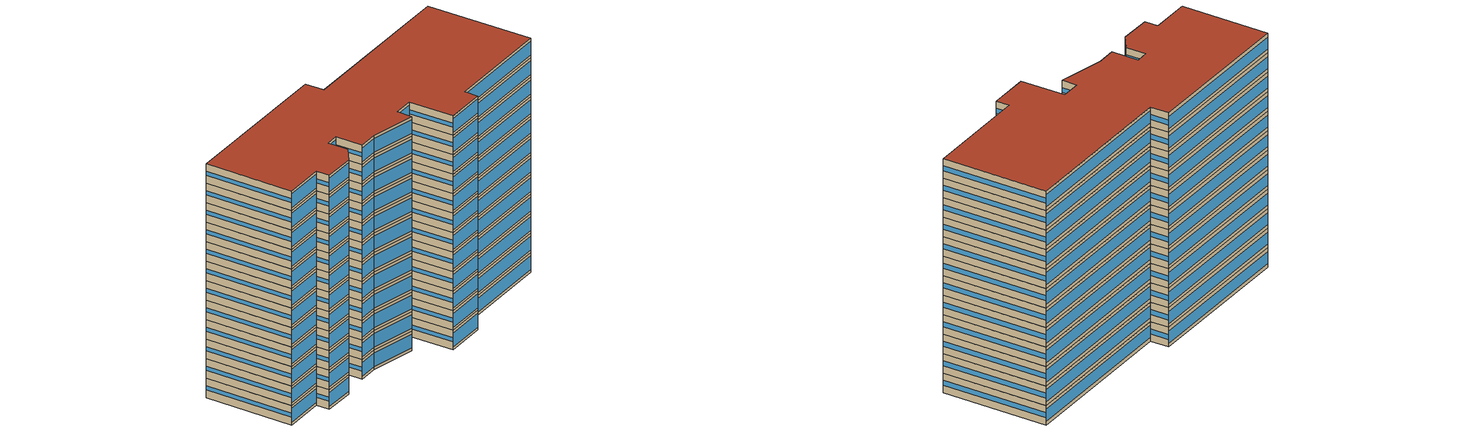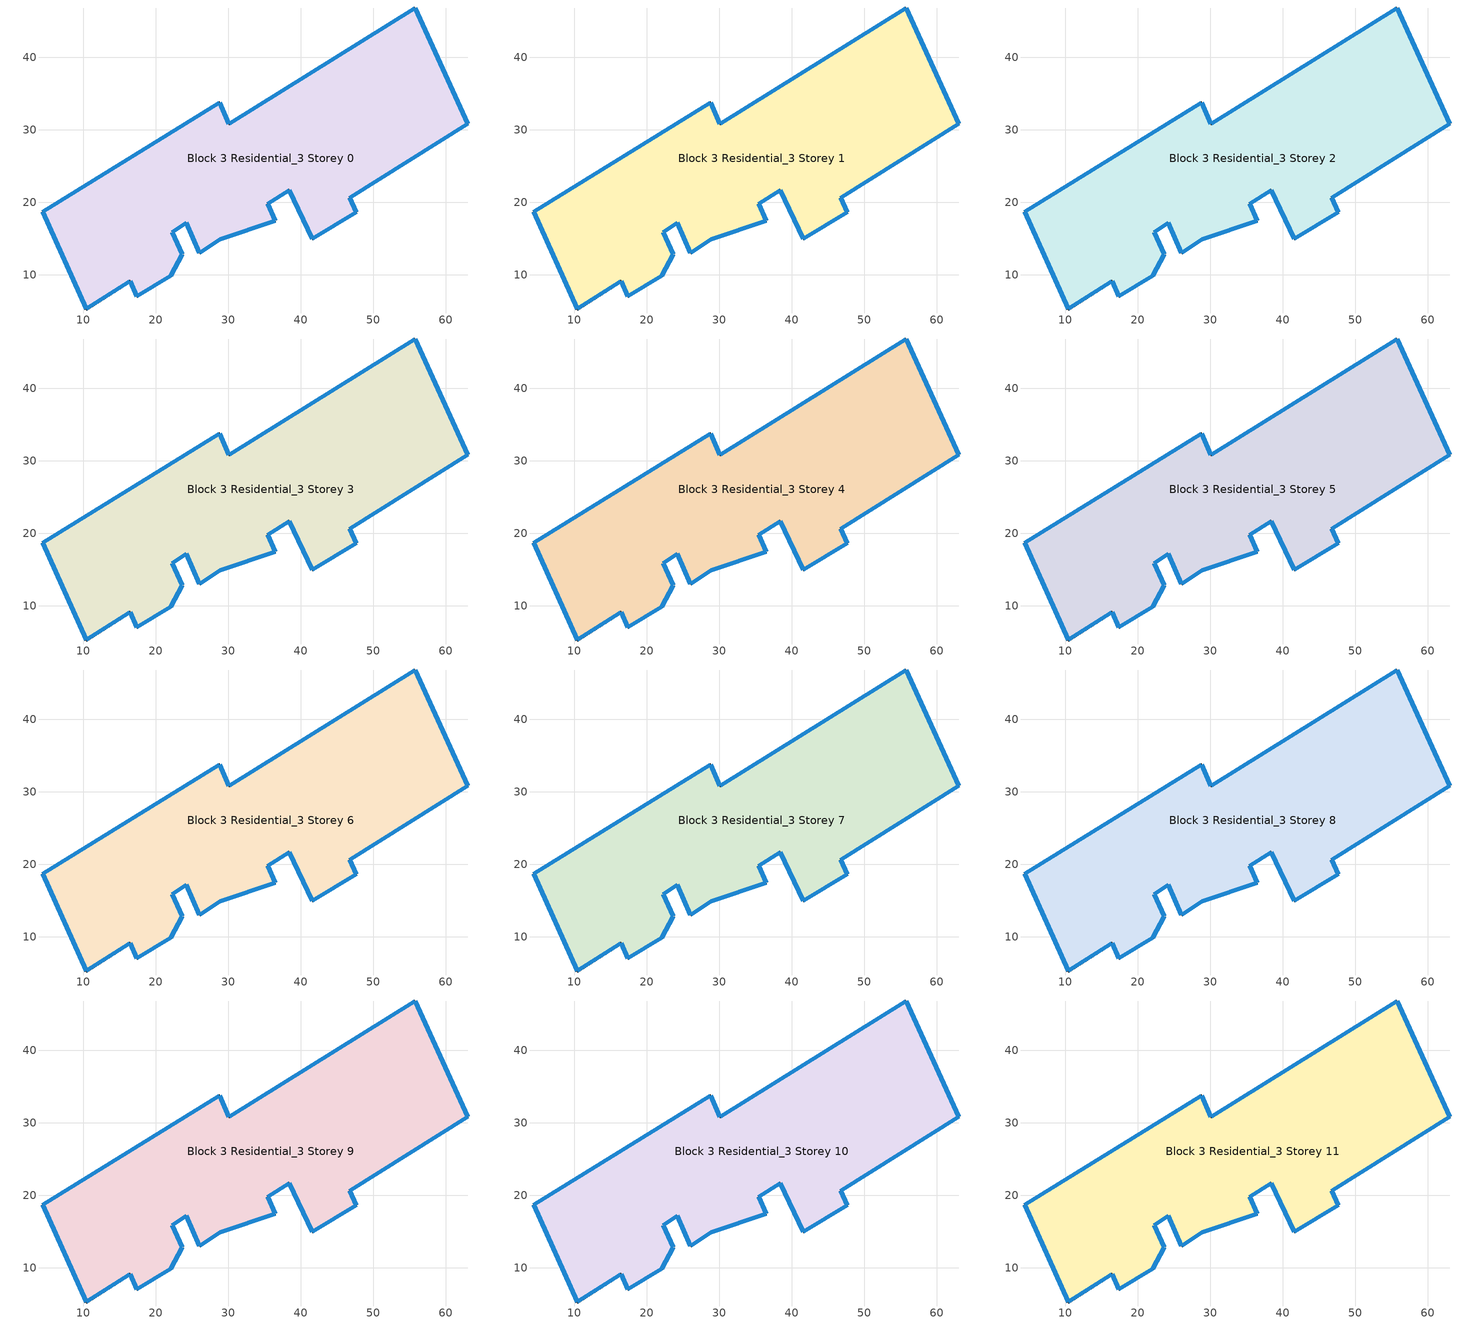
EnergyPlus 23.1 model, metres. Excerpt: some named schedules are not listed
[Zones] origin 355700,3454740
Block 3 Residential_3 Storey 0
 floor ground (Project Floor): 55.76,46.8 63.07,30.85 46.73,20.65 47.65,18.64 41.6,14.95 38.45,21.65 35.47,19.81 36.49,17.46 28.93,14.91 26.04,13.06 24.19,17.19 22.27,15.89 23.66,12.87 22.09,9.9 17.39,7.08 16.46,9.09 10.41,5.29 4.4,18.68 28.8,33.76 30.1,30.86 z0
 wall outside (Project Wall): 4.4,18.68 10.41,5.29 16.46,9.09 17.39,7.08 22.09,9.9 23.66,12.87 22.27,15.89 24.19,17.19 26.04,13.06 28.93,14.91 36.49,17.46 35.47,19.81 38.45,21.65 41.6,14.95 47.65,18.64 46.73,20.65 63.07,30.85 55.76,46.8 30.1,30.86 28.8,33.76 4.4,18.68 z0:3
 window (Residential_west_window_construction): 4.4,18.67 10.4,5.3 / 16.46,9.09 17.39,7.08 / 24.2,17.19 26.04,13.06 / 38.45,21.65 41.6,14.96 z1.2:1.8
 window (Residential_south_window_construction): 10.41,5.3 16.46,9.09 / 17.39,7.08 22.09,9.9 / 22.27,15.89 24.19,17.19 / 26.04,13.06 28.93,14.91 / 28.93,14.91 36.49,17.46 / 35.47,19.81 38.45,21.65 / 41.6,14.96 47.65,18.64 / 46.74,20.65 63.06,30.84 z0.45:2.55
 window (Residential_east_window_construction): 22.09,9.9 23.66,12.87 / 23.66,12.87 22.27,15.88 / 36.49,17.47 35.47,19.81 / 47.65,18.64 46.73,20.65 / 63.06,30.86 55.76,46.79 / 30.1,30.86 28.8,33.75 z1.12:1.88
 window (Residential_north_window_construction): 55.74,46.79 30.11,30.86 / 28.79,33.75 4.41,18.69 z0.6:2.4
 roof outside (Project Ceiling): 47.65,18.64 46.73,20.65 63.07,30.85 55.76,46.8 30.1,30.86 28.8,33.76 4.4,18.68 10.41,5.29 16.46,9.09 17.39,7.08 22.09,9.9 23.66,12.87 22.27,15.89 24.19,17.19 26.04,13.06 28.93,14.91 36.49,17.46 35.47,19.81 38.45,21.65 41.6,14.95 z3
Block 3 Residential_3 Storey 1
 floor outside (Project Floor): 55.76,46.8 63.07,30.85 46.73,20.65 47.65,18.64 41.6,14.95 38.45,21.65 35.47,19.81 36.49,17.46 28.93,14.91 26.04,13.06 24.19,17.19 22.27,15.89 23.66,12.87 22.09,9.9 17.39,7.08 16.46,9.09 10.41,5.29 4.4,18.68 28.8,33.76 30.1,30.86 z3
 wall outside (Project Wall): 4.4,18.68 10.41,5.29 16.46,9.09 17.39,7.08 22.09,9.9 23.66,12.87 22.27,15.89 24.19,17.19 26.04,13.06 28.93,14.91 36.49,17.46 35.47,19.81 38.45,21.65 41.6,14.95 47.65,18.64 46.73,20.65 63.07,30.85 55.76,46.8 30.1,30.86 28.8,33.76 4.4,18.68 z3:6
 window (Residential_west_window_construction): 4.4,18.67 10.4,5.3 / 16.46,9.09 17.39,7.08 / 24.2,17.19 26.04,13.06 / 38.45,21.65 41.6,14.96 z4.2:4.8
 window (Residential_south_window_construction): 10.41,5.3 16.46,9.09 / 17.39,7.08 22.09,9.9 / 22.27,15.89 24.19,17.19 / 26.04,13.06 28.93,14.91 / 28.93,14.91 36.49,17.46 / 35.47,19.81 38.45,21.65 / 41.6,14.96 47.65,18.64 / 46.74,20.65 63.06,30.84 z3.45:5.55
 window (Residential_east_window_construction): 22.09,9.9 23.66,12.87 / 23.66,12.87 22.27,15.88 / 36.49,17.47 35.47,19.81 / 47.65,18.64 46.73,20.65 / 63.06,30.86 55.76,46.79 / 30.1,30.86 28.8,33.75 z4.12:4.88
 window (Residential_north_window_construction): 55.74,46.79 30.11,30.86 / 28.79,33.75 4.41,18.69 z3.6:5.4
 roof outside (Project Ceiling): 47.65,18.64 46.73,20.65 63.07,30.85 55.76,46.8 30.1,30.86 28.8,33.76 4.4,18.68 10.41,5.29 16.46,9.09 17.39,7.08 22.09,9.9 23.66,12.87 22.27,15.89 24.19,17.19 26.04,13.06 28.93,14.91 36.49,17.46 35.47,19.81 38.45,21.65 41.6,14.95 z6
Block 3 Residential_3 Storey 2
 floor outside (Project Floor): 55.76,46.8 63.07,30.85 46.73,20.65 47.65,18.64 41.6,14.95 38.45,21.65 35.47,19.81 36.49,17.46 28.93,14.91 26.04,13.06 24.19,17.19 22.27,15.89 23.66,12.87 22.09,9.9 17.39,7.08 16.46,9.09 10.41,5.29 4.4,18.68 28.8,33.76 30.1,30.86 z6
 wall outside (Project Wall): 4.4,18.68 10.41,5.29 16.46,9.09 17.39,7.08 22.09,9.9 23.66,12.87 22.27,15.89 24.19,17.19 26.04,13.06 28.93,14.91 36.49,17.46 35.47,19.81 38.45,21.65 41.6,14.95 47.65,18.64 46.73,20.65 63.07,30.85 55.76,46.8 30.1,30.86 28.8,33.76 4.4,18.68 z6:9
 window (Residential_west_window_construction): 4.4,18.67 10.4,5.3 / 16.46,9.09 17.39,7.08 / 24.2,17.19 26.04,13.06 / 38.45,21.65 41.6,14.96 z7.2:7.8
 window (Residential_south_window_construction): 10.41,5.3 16.46,9.09 / 17.39,7.08 22.09,9.9 / 22.27,15.89 24.19,17.19 / 26.04,13.06 28.93,14.91 / 28.93,14.91 36.49,17.46 / 35.47,19.81 38.45,21.65 / 41.6,14.96 47.65,18.64 / 46.74,20.65 63.06,30.84 z6.45:8.55
 window (Residential_east_window_construction): 22.09,9.9 23.66,12.87 / 23.66,12.87 22.27,15.88 / 36.49,17.47 35.47,19.81 / 47.65,18.64 46.73,20.65 / 63.06,30.86 55.76,46.79 / 30.1,30.86 28.8,33.75 z7.12:7.88
 window (Residential_north_window_construction): 55.74,46.79 30.11,30.86 / 28.79,33.75 4.41,18.69 z6.6:8.4
 roof outside (Project Ceiling): 47.65,18.64 46.73,20.65 63.07,30.85 55.76,46.8 30.1,30.86 28.8,33.76 4.4,18.68 10.41,5.29 16.46,9.09 17.39,7.08 22.09,9.9 23.66,12.87 22.27,15.89 24.19,17.19 26.04,13.06 28.93,14.91 36.49,17.46 35.47,19.81 38.45,21.65 41.6,14.95 z9
Block 3 Residential_3 Storey 3
 floor outside (Project Floor): 55.76,46.8 63.07,30.85 46.73,20.65 47.65,18.64 41.6,14.95 38.45,21.65 35.47,19.81 36.49,17.46 28.93,14.91 26.04,13.06 24.19,17.19 22.27,15.89 23.66,12.87 22.09,9.9 17.39,7.08 16.46,9.09 10.41,5.29 4.4,18.68 28.8,33.76 30.1,30.86 z9
 wall outside (Project Wall): 4.4,18.68 10.41,5.29 16.46,9.09 17.39,7.08 22.09,9.9 23.66,12.87 22.27,15.89 24.19,17.19 26.04,13.06 28.93,14.91 36.49,17.46 35.47,19.81 38.45,21.65 41.6,14.95 47.65,18.64 46.73,20.65 63.07,30.85 55.76,46.8 30.1,30.86 28.8,33.76 4.4,18.68 z9:12
 window (Residential_west_window_construction): 4.4,18.67 10.4,5.3 / 16.46,9.09 17.39,7.08 / 24.2,17.19 26.04,13.06 / 38.45,21.65 41.6,14.96 z10.2:10.8
 window (Residential_south_window_construction): 10.41,5.3 16.46,9.09 / 17.39,7.08 22.09,9.9 / 22.27,15.89 24.19,17.19 / 26.04,13.06 28.93,14.91 / 28.93,14.91 36.49,17.46 / 35.47,19.81 38.45,21.65 / 41.6,14.96 47.65,18.64 / 46.74,20.65 63.06,30.84 z9.45:11.55
 window (Residential_east_window_construction): 22.09,9.9 23.66,12.87 / 23.66,12.87 22.27,15.88 / 36.49,17.47 35.47,19.81 / 47.65,18.64 46.73,20.65 / 63.06,30.86 55.76,46.79 / 30.1,30.86 28.8,33.75 z10.12:10.88
 window (Residential_north_window_construction): 55.74,46.79 30.11,30.86 / 28.79,33.75 4.41,18.69 z9.6:11.4
 roof outside (Project Ceiling): 47.65,18.64 46.73,20.65 63.07,30.85 55.76,46.8 30.1,30.86 28.8,33.76 4.4,18.68 10.41,5.29 16.46,9.09 17.39,7.08 22.09,9.9 23.66,12.87 22.27,15.89 24.19,17.19 26.04,13.06 28.93,14.91 36.49,17.46 35.47,19.81 38.45,21.65 41.6,14.95 z12
Block 3 Residential_3 Storey 4
 floor outside (Project Floor): 55.76,46.8 63.07,30.85 46.73,20.65 47.65,18.64 41.6,14.95 38.45,21.65 35.47,19.81 36.49,17.46 28.93,14.91 26.04,13.06 24.19,17.19 22.27,15.89 23.66,12.87 22.09,9.9 17.39,7.08 16.46,9.09 10.41,5.29 4.4,18.68 28.8,33.76 30.1,30.86 z12
 wall outside (Project Wall): 4.4,18.68 10.41,5.29 16.46,9.09 17.39,7.08 22.09,9.9 23.66,12.87 22.27,15.89 24.19,17.19 26.04,13.06 28.93,14.91 36.49,17.46 35.47,19.81 38.45,21.65 41.6,14.95 47.65,18.64 46.73,20.65 63.07,30.85 55.76,46.8 30.1,30.86 28.8,33.76 4.4,18.68 z12:15
 window (Residential_west_window_construction): 4.4,18.67 10.4,5.3 / 16.46,9.09 17.39,7.08 / 24.2,17.19 26.04,13.06 / 38.45,21.65 41.6,14.96 z13.2:13.8
 window (Residential_south_window_construction): 10.41,5.3 16.46,9.09 / 17.39,7.08 22.09,9.9 / 22.27,15.89 24.19,17.19 / 26.04,13.06 28.93,14.91 / 28.93,14.91 36.49,17.46 / 35.47,19.81 38.45,21.65 / 41.6,14.96 47.65,18.64 / 46.74,20.65 63.06,30.84 z12.45:14.55
 window (Residential_east_window_construction): 22.09,9.9 23.66,12.87 / 23.66,12.87 22.27,15.88 / 36.49,17.47 35.47,19.81 / 47.65,18.64 46.73,20.65 / 63.06,30.86 55.76,46.79 / 30.1,30.86 28.8,33.75 z13.12:13.88
 window (Residential_north_window_construction): 55.74,46.79 30.11,30.86 / 28.79,33.75 4.41,18.69 z12.6:14.4
 roof outside (Project Ceiling): 47.65,18.64 46.73,20.65 63.07,30.85 55.76,46.8 30.1,30.86 28.8,33.76 4.4,18.68 10.41,5.29 16.46,9.09 17.39,7.08 22.09,9.9 23.66,12.87 22.27,15.89 24.19,17.19 26.04,13.06 28.93,14.91 36.49,17.46 35.47,19.81 38.45,21.65 41.6,14.95 z15
Block 3 Residential_3 Storey 5
 floor outside (Project Floor): 55.76,46.8 63.07,30.85 46.73,20.65 47.65,18.64 41.6,14.95 38.45,21.65 35.47,19.81 36.49,17.46 28.93,14.91 26.04,13.06 24.19,17.19 22.27,15.89 23.66,12.87 22.09,9.9 17.39,7.08 16.46,9.09 10.41,5.29 4.4,18.68 28.8,33.76 30.1,30.86 z15
 wall outside (Project Wall): 4.4,18.68 10.41,5.29 16.46,9.09 17.39,7.08 22.09,9.9 23.66,12.87 22.27,15.89 24.19,17.19 26.04,13.06 28.93,14.91 36.49,17.46 35.47,19.81 38.45,21.65 41.6,14.95 47.65,18.64 46.73,20.65 63.07,30.85 55.76,46.8 30.1,30.86 28.8,33.76 4.4,18.68 z15:18
 window (Residential_west_window_construction): 4.4,18.67 10.4,5.3 / 16.46,9.09 17.39,7.08 / 24.2,17.19 26.04,13.06 / 38.45,21.65 41.6,14.96 z16.2:16.8
 window (Residential_south_window_construction): 10.41,5.3 16.46,9.09 / 17.39,7.08 22.09,9.9 / 22.27,15.89 24.19,17.19 / 26.04,13.06 28.93,14.91 / 28.93,14.91 36.49,17.46 / 35.47,19.81 38.45,21.65 / 41.6,14.96 47.65,18.64 / 46.74,20.65 63.06,30.84 z15.45:17.55
 window (Residential_east_window_construction): 22.09,9.9 23.66,12.87 / 23.66,12.87 22.27,15.88 / 36.49,17.47 35.47,19.81 / 47.65,18.64 46.73,20.65 / 63.06,30.86 55.76,46.79 / 30.1,30.86 28.8,33.75 z16.12:16.88
 window (Residential_north_window_construction): 55.74,46.79 30.11,30.86 / 28.79,33.75 4.41,18.69 z15.6:17.4
 roof outside (Project Ceiling): 47.65,18.64 46.73,20.65 63.07,30.85 55.76,46.8 30.1,30.86 28.8,33.76 4.4,18.68 10.41,5.29 16.46,9.09 17.39,7.08 22.09,9.9 23.66,12.87 22.27,15.89 24.19,17.19 26.04,13.06 28.93,14.91 36.49,17.46 35.47,19.81 38.45,21.65 41.6,14.95 z18
Block 3 Residential_3 Storey 6
 floor outside (Project Floor): 55.76,46.8 63.07,30.85 46.73,20.65 47.65,18.64 41.6,14.95 38.45,21.65 35.47,19.81 36.49,17.46 28.93,14.91 26.04,13.06 24.19,17.19 22.27,15.89 23.66,12.87 22.09,9.9 17.39,7.08 16.46,9.09 10.41,5.29 4.4,18.68 28.8,33.76 30.1,30.86 z18
 wall outside (Project Wall): 4.4,18.68 10.41,5.29 16.46,9.09 17.39,7.08 22.09,9.9 23.66,12.87 22.27,15.89 24.19,17.19 26.04,13.06 28.93,14.91 36.49,17.46 35.47,19.81 38.45,21.65 41.6,14.95 47.65,18.64 46.73,20.65 63.07,30.85 55.76,46.8 30.1,30.86 28.8,33.76 4.4,18.68 z18:21
 window (Residential_west_window_construction): 4.4,18.67 10.4,5.3 / 16.46,9.09 17.39,7.08 / 24.2,17.19 26.04,13.06 / 38.45,21.65 41.6,14.96 z19.2:19.8
 window (Residential_south_window_construction): 10.41,5.3 16.46,9.09 / 17.39,7.08 22.09,9.9 / 22.27,15.89 24.19,17.19 / 26.04,13.06 28.93,14.91 / 28.93,14.91 36.49,17.46 / 35.47,19.81 38.45,21.65 / 41.6,14.96 47.65,18.64 / 46.74,20.65 63.06,30.84 z18.45:20.55
 window (Residential_east_window_construction): 22.09,9.9 23.66,12.87 / 23.66,12.87 22.27,15.88 / 36.49,17.47 35.47,19.81 / 47.65,18.64 46.73,20.65 / 63.06,30.86 55.76,46.79 / 30.1,30.86 28.8,33.75 z19.12:19.88
 window (Residential_north_window_construction): 55.74,46.79 30.11,30.86 / 28.79,33.75 4.41,18.69 z18.6:20.4
 roof outside (Project Ceiling): 47.65,18.64 46.73,20.65 63.07,30.85 55.76,46.8 30.1,30.86 28.8,33.76 4.4,18.68 10.41,5.29 16.46,9.09 17.39,7.08 22.09,9.9 23.66,12.87 22.27,15.89 24.19,17.19 26.04,13.06 28.93,14.91 36.49,17.46 35.47,19.81 38.45,21.65 41.6,14.95 z21
Block 3 Residential_3 Storey 7
 floor outside (Project Floor): 55.76,46.8 63.07,30.85 46.73,20.65 47.65,18.64 41.6,14.95 38.45,21.65 35.47,19.81 36.49,17.46 28.93,14.91 26.04,13.06 24.19,17.19 22.27,15.89 23.66,12.87 22.09,9.9 17.39,7.08 16.46,9.09 10.41,5.29 4.4,18.68 28.8,33.76 30.1,30.86 z21
 wall outside (Project Wall): 4.4,18.68 10.41,5.29 16.46,9.09 17.39,7.08 22.09,9.9 23.66,12.87 22.27,15.89 24.19,17.19 26.04,13.06 28.93,14.91 36.49,17.46 35.47,19.81 38.45,21.65 41.6,14.95 47.65,18.64 46.73,20.65 63.07,30.85 55.76,46.8 30.1,30.86 28.8,33.76 4.4,18.68 z21:24
 window (Residential_west_window_construction): 4.4,18.67 10.4,5.3 / 16.46,9.09 17.39,7.08 / 24.2,17.19 26.04,13.06 / 38.45,21.65 41.6,14.96 z22.2:22.8
 window (Residential_south_window_construction): 10.41,5.3 16.46,9.09 / 17.39,7.08 22.09,9.9 / 22.27,15.89 24.19,17.19 / 26.04,13.06 28.93,14.91 / 28.93,14.91 36.49,17.46 / 35.47,19.81 38.45,21.65 / 41.6,14.96 47.65,18.64 / 46.74,20.65 63.06,30.84 z21.45:23.55
 window (Residential_east_window_construction): 22.09,9.9 23.66,12.87 / 23.66,12.87 22.27,15.88 / 36.49,17.47 35.47,19.81 / 47.65,18.64 46.73,20.65 / 63.06,30.86 55.76,46.79 / 30.1,30.86 28.8,33.75 z22.12:22.88
 window (Residential_north_window_construction): 55.74,46.79 30.11,30.86 / 28.79,33.75 4.41,18.69 z21.6:23.4
 roof outside (Project Ceiling): 47.65,18.64 46.73,20.65 63.07,30.85 55.76,46.8 30.1,30.86 28.8,33.76 4.4,18.68 10.41,5.29 16.46,9.09 17.39,7.08 22.09,9.9 23.66,12.87 22.27,15.89 24.19,17.19 26.04,13.06 28.93,14.91 36.49,17.46 35.47,19.81 38.45,21.65 41.6,14.95 z24
Block 3 Residential_3 Storey 8
 floor outside (Project Floor): 55.76,46.8 63.07,30.85 46.73,20.65 47.65,18.64 41.6,14.95 38.45,21.65 35.47,19.81 36.49,17.46 28.93,14.91 26.04,13.06 24.19,17.19 22.27,15.89 23.66,12.87 22.09,9.9 17.39,7.08 16.46,9.09 10.41,5.29 4.4,18.68 28.8,33.76 30.1,30.86 z24
 wall outside (Project Wall): 4.4,18.68 10.41,5.29 16.46,9.09 17.39,7.08 22.09,9.9 23.66,12.87 22.27,15.89 24.19,17.19 26.04,13.06 28.93,14.91 36.49,17.46 35.47,19.81 38.45,21.65 41.6,14.95 47.65,18.64 46.73,20.65 63.07,30.85 55.76,46.8 30.1,30.86 28.8,33.76 4.4,18.68 z24:27
 window (Residential_west_window_construction): 4.4,18.67 10.4,5.3 / 16.46,9.09 17.39,7.08 / 24.2,17.19 26.04,13.06 / 38.45,21.65 41.6,14.96 z25.2:25.8
 window (Residential_south_window_construction): 10.41,5.3 16.46,9.09 / 17.39,7.08 22.09,9.9 / 22.27,15.89 24.19,17.19 / 26.04,13.06 28.93,14.91 / 28.93,14.91 36.49,17.46 / 35.47,19.81 38.45,21.65 / 41.6,14.96 47.65,18.64 / 46.74,20.65 63.06,30.84 z24.45:26.55
 window (Residential_east_window_construction): 22.09,9.9 23.66,12.87 / 23.66,12.87 22.27,15.88 / 36.49,17.47 35.47,19.81 / 47.65,18.64 46.73,20.65 / 63.06,30.86 55.76,46.79 / 30.1,30.86 28.8,33.75 z25.12:25.88
 window (Residential_north_window_construction): 55.74,46.79 30.11,30.86 / 28.79,33.75 4.41,18.69 z24.6:26.4
 roof outside (Project Ceiling): 47.65,18.64 46.73,20.65 63.07,30.85 55.76,46.8 30.1,30.86 28.8,33.76 4.4,18.68 10.41,5.29 16.46,9.09 17.39,7.08 22.09,9.9 23.66,12.87 22.27,15.89 24.19,17.19 26.04,13.06 28.93,14.91 36.49,17.46 35.47,19.81 38.45,21.65 41.6,14.95 z27
Block 3 Residential_3 Storey 9
 floor outside (Project Floor): 55.76,46.8 63.07,30.85 46.73,20.65 47.65,18.64 41.6,14.95 38.45,21.65 35.47,19.81 36.49,17.46 28.93,14.91 26.04,13.06 24.19,17.19 22.27,15.89 23.66,12.87 22.09,9.9 17.39,7.08 16.46,9.09 10.41,5.29 4.4,18.68 28.8,33.76 30.1,30.86 z27
 wall outside (Project Wall): 4.4,18.68 10.41,5.29 16.46,9.09 17.39,7.08 22.09,9.9 23.66,12.87 22.27,15.89 24.19,17.19 26.04,13.06 28.93,14.91 36.49,17.46 35.47,19.81 38.45,21.65 41.6,14.95 47.65,18.64 46.73,20.65 63.07,30.85 55.76,46.8 30.1,30.86 28.8,33.76 4.4,18.68 z27:30
 window (Residential_west_window_construction): 4.4,18.67 10.4,5.3 / 16.46,9.09 17.39,7.08 / 24.2,17.19 26.04,13.06 / 38.45,21.65 41.6,14.96 z28.2:28.8
 window (Residential_south_window_construction): 10.41,5.3 16.46,9.09 / 17.39,7.08 22.09,9.9 / 22.27,15.89 24.19,17.19 / 26.04,13.06 28.93,14.91 / 28.93,14.91 36.49,17.46 / 35.47,19.81 38.45,21.65 / 41.6,14.96 47.65,18.64 / 46.74,20.65 63.06,30.84 z27.45:29.55
 window (Residential_east_window_construction): 22.09,9.9 23.66,12.87 / 23.66,12.87 22.27,15.88 / 36.49,17.47 35.47,19.81 / 47.65,18.64 46.73,20.65 / 63.06,30.86 55.76,46.79 / 30.1,30.86 28.8,33.75 z28.12:28.88
 window (Residential_north_window_construction): 55.74,46.79 30.11,30.86 / 28.79,33.75 4.41,18.69 z27.6:29.4
 roof outside (Project Ceiling): 47.65,18.64 46.73,20.65 63.07,30.85 55.76,46.8 30.1,30.86 28.8,33.76 4.4,18.68 10.41,5.29 16.46,9.09 17.39,7.08 22.09,9.9 23.66,12.87 22.27,15.89 24.19,17.19 26.04,13.06 28.93,14.91 36.49,17.46 35.47,19.81 38.45,21.65 41.6,14.95 z30
Block 3 Residential_3 Storey 10
 floor outside (Project Floor): 55.76,46.8 63.07,30.85 46.73,20.65 47.65,18.64 41.6,14.95 38.45,21.65 35.47,19.81 36.49,17.46 28.93,14.91 26.04,13.06 24.19,17.19 22.27,15.89 23.66,12.87 22.09,9.9 17.39,7.08 16.46,9.09 10.41,5.29 4.4,18.68 28.8,33.76 30.1,30.86 z30
 wall outside (Project Wall): 4.4,18.68 10.41,5.29 16.46,9.09 17.39,7.08 22.09,9.9 23.66,12.87 22.27,15.89 24.19,17.19 26.04,13.06 28.93,14.91 36.49,17.46 35.47,19.81 38.45,21.65 41.6,14.95 47.65,18.64 46.73,20.65 63.07,30.85 55.76,46.8 30.1,30.86 28.8,33.76 4.4,18.68 z30:33
 window (Residential_west_window_construction): 4.4,18.67 10.4,5.3 / 16.46,9.09 17.39,7.08 / 24.2,17.19 26.04,13.06 / 38.45,21.65 41.6,14.96 z31.2:31.8
 window (Residential_south_window_construction): 10.41,5.3 16.46,9.09 / 17.39,7.08 22.09,9.9 / 22.27,15.89 24.19,17.19 / 26.04,13.06 28.93,14.91 / 28.93,14.91 36.49,17.46 / 35.47,19.81 38.45,21.65 / 41.6,14.96 47.65,18.64 / 46.74,20.65 63.06,30.84 z30.45:32.55
 window (Residential_east_window_construction): 22.09,9.9 23.66,12.87 / 23.66,12.87 22.27,15.88 / 36.49,17.47 35.47,19.81 / 47.65,18.64 46.73,20.65 / 63.06,30.86 55.76,46.79 / 30.1,30.86 28.8,33.75 z31.12:31.88
 window (Residential_north_window_construction): 55.74,46.79 30.11,30.86 / 28.79,33.75 4.41,18.69 z30.6:32.4
 roof outside (Project Ceiling): 47.65,18.64 46.73,20.65 63.07,30.85 55.76,46.8 30.1,30.86 28.8,33.76 4.4,18.68 10.41,5.29 16.46,9.09 17.39,7.08 22.09,9.9 23.66,12.87 22.27,15.89 24.19,17.19 26.04,13.06 28.93,14.91 36.49,17.46 35.47,19.81 38.45,21.65 41.6,14.95 z33
Block 3 Residential_3 Storey 11
 floor outside (Project Floor): 55.76,46.8 63.07,30.85 46.73,20.65 47.65,18.64 41.6,14.95 38.45,21.65 35.47,19.81 36.49,17.46 28.93,14.91 26.04,13.06 24.19,17.19 22.27,15.89 23.66,12.87 22.09,9.9 17.39,7.08 16.46,9.09 10.41,5.29 4.4,18.68 28.8,33.76 30.1,30.86 z33
 wall outside (Project Wall): 4.4,18.68 10.41,5.29 16.46,9.09 17.39,7.08 22.09,9.9 23.66,12.87 22.27,15.89 24.19,17.19 26.04,13.06 28.93,14.91 36.49,17.46 35.47,19.81 38.45,21.65 41.6,14.95 47.65,18.64 46.73,20.65 63.07,30.85 55.76,46.8 30.1,30.86 28.8,33.76 4.4,18.68 z33:36
 window (Residential_west_window_construction): 4.4,18.67 10.4,5.3 / 16.46,9.09 17.39,7.08 / 24.2,17.19 26.04,13.06 / 38.45,21.65 41.6,14.96 z34.2:34.8
 window (Residential_south_window_construction): 10.41,5.3 16.46,9.09 / 17.39,7.08 22.09,9.9 / 22.27,15.89 24.19,17.19 / 26.04,13.06 28.93,14.91 / 28.93,14.91 36.49,17.46 / 35.47,19.81 38.45,21.65 / 41.6,14.96 47.65,18.64 / 46.74,20.65 63.06,30.84 z33.45:35.55
 window (Residential_east_window_construction): 22.09,9.9 23.66,12.87 / 23.66,12.87 22.27,15.88 / 36.49,17.47 35.47,19.81 / 47.65,18.64 46.73,20.65 / 63.06,30.86 55.76,46.79 / 30.1,30.86 28.8,33.75 z34.12:34.88
 window (Residential_north_window_construction): 55.74,46.79 30.11,30.86 / 28.79,33.75 4.41,18.69 z33.6:35.4
 roof outside (Project Flat Roof): 47.65,18.64 46.73,20.65 63.07,30.85 55.76,46.8 30.1,30.86 28.8,33.76 4.4,18.68 10.41,5.29 16.46,9.09 17.39,7.08 22.09,9.9 23.66,12.87 22.27,15.89 24.19,17.19 26.04,13.06 28.93,14.91 36.49,17.46 35.47,19.81 38.45,21.65 41.6,14.95 z36
[Building]
Building_1: North Axis=0; Terrain=City; Loads Convergence Tolerance Value=0.04; Temperature Convergence Tolerance Value=0.4; Solar Distribution=FullExterior; Maximum Number of Warmup Days=25; Minimum Number of Warmup Days=6
[Site:Location]
CHN Design_Conditions: Latitude=30; Longitude=114; Time Zone=8; Elevation=12
[SIZINGPERIOD:DESIGNDAY] Day of Month=21; DryBulb Temperature Range Modifier Type=DefaultMultipliers; Humidity Condition Type=Wetbulb; Barometric Pressure=101181; Rain Indicator=No; Snow Indicator=No; Daylight Saving Time Indicator=No; Sky Clearness=0; Begin Environment Reset Mode=FullResetAtBeginEnvironment
Name | Month | Day Type | Maximum DryBulb Temperature | Daily DryBulb Temperature Range | Wetbulb or DewPoint at Maximum DryBulb | Wind Speed | Wind Direction | Solar Model Indicator | ASHRAE Clear Sky Optical Depth for Beam Irradiance taub | ASHRAE Clear Sky Optical Depth for Diffuse Irradiance taud
Ann Htg 99.6% Condns DB | 1 | WinterDesignDay | -10 | 0 | -4.8 | 1 | 340 | ASHRAEClearSky | 0 | 0
Ann Clg .4% Condns DB=>MWB | 7 | SummerDesignDay | 40 | 6.6 | 27.1 | 3.5 | 220 | ASHRAETau | 0.781 | 1.413
[MATERIAL]
DefaultMaterial: Roughness=Rough; Thickness=0.1; Conductivity=0.1; Density=1000; Specific Heat=1000; Thermal Absorptance=0.9; Solar Absorptance=0.7; Visible Absorptance=0.7
[WINDOWMATERIAL:SIMPLEGLAZINGSYSTEM] UFactor=5; Solar Heat Gain Coefficient=0.4; Visible Transmittance=0.6
Residential_east_window; Residential_south_window; Residential_west_window; Residential_north_window
[CONSTRUCTION]
Project Wall; Project Floor; Project Flat Roof; Project Ceiling: DefaultMaterial
Residential_east_window_construction: Residential_east_window
Residential_south_window_construction: Residential_south_window
Residential_west_window_construction: Residential_west_window
Residential_north_window_construction: Residential_north_window
[SPACE] Ceiling Height=autocalculate; Volume=autocalculate; Floor Area=autocalculate; Space Type=Residential
Name | Zone
Block 3 Residential_3 Storey 0_space | Block 3 Residential_3 Storey 0
Block 3 Residential_3 Storey 1_space | Block 3 Residential_3 Storey 1
Block 3 Residential_3 Storey 2_space | Block 3 Residential_3 Storey 2
Block 3 Residential_3 Storey 3_space | Block 3 Residential_3 Storey 3
Block 3 Residential_3 Storey 4_space | Block 3 Residential_3 Storey 4
Block 3 Residential_3 Storey 5_space | Block 3 Residential_3 Storey 5
Block 3 Residential_3 Storey 6_space | Block 3 Residential_3 Storey 6
Block 3 Residential_3 Storey 7_space | Block 3 Residential_3 Storey 7
Block 3 Residential_3 Storey 8_space | Block 3 Residential_3 Storey 8
Block 3 Residential_3 Storey 9_space | Block 3 Residential_3 Storey 9
Block 3 Residential_3 Storey 10_space | Block 3 Residential_3 Storey 10
Block 3 Residential_3 Storey 11_space | Block 3 Residential_3 Storey 11
[SPACELIST]
Residential: Block 3 Residential_3 Storey 0_space, Block 3 Residential_3 Storey 1_space, Block 3 Residential_3 Storey 2_space, Block 3 Residential_3 Storey 3_space, Block 3 Residential_3 Storey 4_space, Block 3 Residential_3 Storey 5_space, Block 3 Residential_3 Storey 6_space, Block 3 Residential_3 Storey 7_space, Block 3 Residential_3 Storey 8_space, Block 3 Residential_3 Storey 9_space, Block 3 Residential_3 Storey 10_space, Block 3 Residential_3 Storey 11_space
[ZONE] Type=1; Multiplier=1; Ceiling Height=autocalculate; Volume=autocalculate; Floor Area=autocalculate; Part of Total Floor Area=Yes
Block 3 Residential_3 Storey 0; Block 3 Residential_3 Storey 1; Block 3 Residential_3 Storey 2; Block 3 Residential_3 Storey 3; Block 3 Residential_3 Storey 4; Block 3 Residential_3 Storey 5; Block 3 Residential_3 Storey 6; Block 3 Residential_3 Storey 7; Block 3 Residential_3 Storey 8; Block 3 Residential_3 Storey 9; Block 3 Residential_3 Storey 10; Block 3 Residential_3 Storey 11
[PEOPLE]
People_for_residential: Zone or ZoneList or Space or SpaceList=Residential; Number of People Schedule=SeasonalSchedule_Schedule_residential_people; Number of People Calculation Method=People/Area; People per Floor Area=0.04; Fraction Radiant=0.3; Sensible Heat Fraction=autocalculate; Activity Level Schedule=SeasonalSchedule_Schedule_residential_activity; Carbon Dioxide Generation Rate=3.82e-08; Enable ASHRAE 55 Comfort Warnings=No; Mean Radiant Temperature Calculation Type=ZoneAveraged; Clothing Insulation Calculation Method=ClothingInsulationSchedule; Cold Stress Temperature Threshold=15.56; Heat Stress Temperature Threshold=30
[LIGHTS]
Light_for_residential: Zone or ZoneList or Space or SpaceList=Residential; Schedule=SeasonalSchedule_residential_lighting; Design Level Calculation Method=Watts/Area; Watts per Zone Floor Area=5; Return Air Fraction=0; Fraction Radiant=0.32; Fraction Visible=0.25; Fraction Replaceable=1; EndUse Subcategory=General; Return Air Fraction Calculated from Plenum Temperature=No; Return Air Fraction Function of Plenum Temperature Coefficient 1=0; Return Air Fraction Function of Plenum Temperature Coefficient 2=0
[ELECTRICEQUIPMENT]
Equipment_for_residential: Zone or ZoneList or Space or SpaceList=Residential; Schedule=SeasonalSchedule_Schedule_residential_equipment; Design Level Calculation Method=Watts/Area; Watts per Zone Floor Area=3.8; Fraction Latent=0; Fraction Radiant=0; Fraction Lost=0; EndUse Subcategory=Electric Equipment
[DAYLIGHTING:CONTROLS] Illuminance Setpoint at Reference Point 1=300
Name | Zone or Space | Glare Calculation Daylighting Reference Point | Daylighting Reference Point 1
Dlight_Block 3 Residential_3 Storey 0 | Block 3 Residential_3 Storey 0 | Rpoint_Block 3 Residential_3 Storey 0 | Rpoint_Block 3 Residential_3 Storey 0
Dlight_Block 3 Residential_3 Storey 1 | Block 3 Residential_3 Storey 1 | Rpoint_Block 3 Residential_3 Storey 1 | Rpoint_Block 3 Residential_3 Storey 1
Dlight_Block 3 Residential_3 Storey 2 | Block 3 Residential_3 Storey 2 | Rpoint_Block 3 Residential_3 Storey 2 | Rpoint_Block 3 Residential_3 Storey 2
Dlight_Block 3 Residential_3 Storey 3 | Block 3 Residential_3 Storey 3 | Rpoint_Block 3 Residential_3 Storey 3 | Rpoint_Block 3 Residential_3 Storey 3
Dlight_Block 3 Residential_3 Storey 4 | Block 3 Residential_3 Storey 4 | Rpoint_Block 3 Residential_3 Storey 4 | Rpoint_Block 3 Residential_3 Storey 4
Dlight_Block 3 Residential_3 Storey 5 | Block 3 Residential_3 Storey 5 | Rpoint_Block 3 Residential_3 Storey 5 | Rpoint_Block 3 Residential_3 Storey 5
Dlight_Block 3 Residential_3 Storey 6 | Block 3 Residential_3 Storey 6 | Rpoint_Block 3 Residential_3 Storey 6 | Rpoint_Block 3 Residential_3 Storey 6
Dlight_Block 3 Residential_3 Storey 7 | Block 3 Residential_3 Storey 7 | Rpoint_Block 3 Residential_3 Storey 7 | Rpoint_Block 3 Residential_3 Storey 7
Dlight_Block 3 Residential_3 Storey 8 | Block 3 Residential_3 Storey 8 | Rpoint_Block 3 Residential_3 Storey 8 | Rpoint_Block 3 Residential_3 Storey 8
Dlight_Block 3 Residential_3 Storey 9 | Block 3 Residential_3 Storey 9 | Rpoint_Block 3 Residential_3 Storey 9 | Rpoint_Block 3 Residential_3 Storey 9
Dlight_Block 3 Residential_3 Storey 10 | Block 3 Residential_3 Storey 10 | Rpoint_Block 3 Residential_3 Storey 10 | Rpoint_Block 3 Residential_3 Storey 10
Dlight_Block 3 Residential_3 Storey 11 | Block 3 Residential_3 Storey 11 | Rpoint_Block 3 Residential_3 Storey 11 | Rpoint_Block 3 Residential_3 Storey 11
[HVACTEMPLATE:THERMOSTAT]
Name | Heating Setpoint Schedule | Cooling Setpoint Schedule
Thermostat_for_office | SeasonalSchedule_office_heating | SeasonalSchedule_office_cooling
Thermostat_for_commercial | SeasonalSchedule_commerical_heating | SeasonalSchedule_commerical_cooling
Thermostat_for_residential | SeasonalSchedule_residential_heating | SeasonalSchedule_residential_cooling
Thermostat_for_school | SeasonalSchedule_school_heating | SeasonalSchedule_school_cooling
Thermostat_for_hospital | SeasonalSchedule_hospital_heating | SeasonalSchedule_hospital_cooling
Thermostat_for_industrial | SeasonalSchedule_Industrial_heating | SeasonalSchedule_Industrial_cooling
Thermostat_for_transport | SeasonalSchedule_transport_heating | SeasonalSchedule_transport_cooling
Thermostat_for_administration | SeasonalSchedule_administration_heating | SeasonalSchedule_administration_cooling
[HVACTEMPLATE:ZONE:IDEALLOADSAIRSYSTEM] Template Thermostat=Thermostat_for_residential; Maximum Heating Supply Air Temperature=50; Minimum Cooling Supply Air Temperature=13; Maximum Heating Supply Air Humidity Ratio=0.0156; Minimum Cooling Supply Air Humidity Ratio=0.0077; Heating Limit=NoLimit; Cooling Limit=NoLimit; Dehumidification Control Type=ConstantSensibleHeatRatio; Cooling Sensible Heat Ratio=0.7; Dehumidification Setpoint=60; Humidification Control Type=None; Humidification Setpoint=30; Outdoor Air Method=DetailedSpecification; Outdoor Air Flow Rate per Person=0.00944; Outdoor Air Flow Rate per Zone Floor Area=0; Outdoor Air Flow Rate per Zone=0; Design Specification Outdoor Air Object=Ventilation_for_residential; Demand Controlled Ventilation Type=None; Outdoor Air Economizer Type=NoEconomizer; Heat Recovery Type=None; Sensible Heat Recovery Effectiveness=0.7; Latent Heat Recovery Effectiveness=0.65
Block 3 Residential_3 Storey 0; Block 3 Residential_3 Storey 1; Block 3 Residential_3 Storey 2; Block 3 Residential_3 Storey 3; Block 3 Residential_3 Storey 4; Block 3 Residential_3 Storey 5; Block 3 Residential_3 Storey 6; Block 3 Residential_3 Storey 7; Block 3 Residential_3 Storey 8; Block 3 Residential_3 Storey 9; Block 3 Residential_3 Storey 10; Block 3 Residential_3 Storey 11
[DESIGNSPECIFICATION:OUTDOORAIR]
Ventilation_for_residential: Outdoor Air Method=Flow/Person; Outdoor Air Flow per Person=0.00833333; Outdoor Air Flow per Zone Floor Area=0; Outdoor Air Flow per Zone=0; Outdoor Air Flow Air Changes per Hour=0
[SCHEDULE:DAY:HOURLY]
Schedule_residential_lighting_weekday_hourly; Schedule_residential_lighting_holiday_hourly: 0.1, 0.1, 0.1, 0.1, 0.1, 0.8, 0.5, 0, 0, 0, 0, 0, 0, 0, 0, 0, 0, 0, 1, 1, 1, 1, 0.1, 0.1
Schedule_residential_equipment_weekday_hourly: 0.2, 0.2, 0.2, 0.2, 0.2, 0.2, 0.8, 0.8, 0.6, 0.6, 0.8, 0.8, 0.8, 0.5, 0.5, 0.5, 0.6, 0.9, 0.9, 0.9, 0.9, 0.9, 0.2, 0.2
Schedule_residential_equipment_holiday_hourly: 0.2, 0.2, 0.2, 0.2, 0.2, 0.2, 0.75, 1, 0.5, 0.3, 0.5, 0.8, 0.5, 0.25, 0.25, 0.25, 0.25, 0.5, 0.9, 0.8, 0.75, 0.5, 0.2, 0.2
Schedule_residential_people_weekday_hourly: 1, 1, 1, 1, 1, 1, 0.5, 0.5, 0, 0, 0, 0, 0, 0, 0, 0, 0, 0, 0, 0, 0.5, 1, 1, 1
Schedule_residential_people_holiday_hourly: 0.5, 0.5, 0.5, 0.5, 0.5, 0.5, 0.5, 0.5, 0.5, 0.5, 0.5, 0.5, 0.5, 0.5, 0.5, 0.5, 0.5, 0.5, 0.5, 0.5, 0.5, 0.5, 0.5, 0.5
Schedule_residential_activity_weekday_hourly; Schedule_residential_activity_holiday_hourly: 108, 108, 108, 108, 108, 108, 108, 108, 108, 108, 108, 108, 108, 108, 108, 108, 108, 108, 108, 108, 108, 108, 108, 108
[SCHEDULE:WEEK:DAILY]
Schedule_office_heating_summer_weekly: Schedule_office_heating_summer_hourly, Schedule_office_heating_summer_hourly, Schedule_office_heating_summer_hourly, Schedule_office_heating_summer_hourly, Schedule_office_heating_summer_hourly, Schedule_office_heating_summer_hourly, Schedule_office_heating_summer_hourly, Schedule_office_heating_summer_hourly, Schedule_office_heating_summer_hourly, Schedule_office_heating_summer_hourly, Schedule_office_heating_summer_hourly, Schedule_office_heating_summer_hourly
Schedule_office_heating_winnter_weekly: Schedule_office_heating_winnter_holiday_hourly, Schedule_office_heating_winnter_weekday_hourly, Schedule_office_heating_winnter_weekday_hourly, Schedule_office_heating_winnter_weekday_hourly, Schedule_office_heating_winnter_weekday_hourly, Schedule_office_heating_winnter_weekday_hourly, Schedule_office_heating_winnter_holiday_hourly, Schedule_office_heating_winnter_holiday_hourly, Schedule_office_heating_winnter_weekday_hourly, Schedule_office_heating_winnter_weekday_hourly, Schedule_office_heating_winnter_holiday_hourly, Schedule_office_heating_winnter_holiday_hourly
Schedule_office_cooling_winnter_weekly: Schedule_office_cooling_winter_hourly, Schedule_office_cooling_winter_hourly, Schedule_office_cooling_winter_hourly, Schedule_office_cooling_winter_hourly, Schedule_office_cooling_winter_hourly, Schedule_office_cooling_winter_hourly, Schedule_office_cooling_winter_hourly, Schedule_office_cooling_winter_hourly, Schedule_office_cooling_winter_hourly, Schedule_office_cooling_winter_hourly, Schedule_office_cooling_winter_hourly, Schedule_office_cooling_winter_hourly
Schedule_office_cooling_summer_weekly: Schedule_office_cooling_summer_holiday_hourly, Schedule_office_cooling_summer_weekday_hourly, Schedule_office_cooling_summer_weekday_hourly, Schedule_office_cooling_summer_weekday_hourly, Schedule_office_cooling_summer_weekday_hourly, Schedule_office_cooling_summer_weekday_hourly, Schedule_office_cooling_summer_holiday_hourly, Schedule_office_cooling_summer_holiday_hourly, Schedule_office_cooling_summer_weekday_hourly, Schedule_office_cooling_summer_weekday_hourly, Schedule_office_cooling_summer_holiday_hourly, Schedule_office_cooling_summer_holiday_hourly
Schedule_commerical_heating_summer_weekly: Schedule_commerical_heating_summer_hourly, Schedule_commerical_heating_summer_hourly, Schedule_commerical_heating_summer_hourly, Schedule_commerical_heating_summer_hourly, Schedule_commerical_heating_summer_hourly, Schedule_commerical_heating_summer_hourly, Schedule_commerical_heating_summer_hourly, Schedule_commerical_heating_summer_hourly, Schedule_commerical_heating_summer_hourly, Schedule_commerical_heating_summer_hourly, Schedule_commerical_heating_summer_hourly, Schedule_commerical_heating_summer_hourly
Schedule_commerical_heating_winnter_weekly: Schedule_commerical_heating_winnter_holiday_hourly, Schedule_commerical_heating_winnter_weekday_hourly, Schedule_commerical_heating_winnter_weekday_hourly, Schedule_commerical_heating_winnter_weekday_hourly, Schedule_commerical_heating_winnter_weekday_hourly, Schedule_commerical_heating_winnter_weekday_hourly, Schedule_commerical_heating_winnter_holiday_hourly, Schedule_commerical_heating_winnter_holiday_hourly, Schedule_commerical_heating_winnter_weekday_hourly, Schedule_commerical_heating_winnter_weekday_hourly, Schedule_commerical_heating_winnter_holiday_hourly, Schedule_commerical_heating_winnter_holiday_hourly
Schedule_commerical_cooling_winnter_weekly: Schedule_commerical_cooling_winter_hourly, Schedule_commerical_cooling_winter_hourly, Schedule_commerical_cooling_winter_hourly, Schedule_commerical_cooling_winter_hourly, Schedule_commerical_cooling_winter_hourly, Schedule_commerical_cooling_winter_hourly, Schedule_commerical_cooling_winter_hourly, Schedule_commerical_cooling_winter_hourly, Schedule_commerical_cooling_winter_hourly, Schedule_commerical_cooling_winter_hourly, Schedule_commerical_cooling_winter_hourly, Schedule_commerical_cooling_winter_hourly
Schedule_commerical_cooling_summer_weekly: Schedule_commerical_cooling_summer_holiday_hourly, Schedule_commerical_cooling_summer_weekday_hourly, Schedule_commerical_cooling_summer_weekday_hourly, Schedule_commerical_cooling_summer_weekday_hourly, Schedule_commerical_cooling_summer_weekday_hourly, Schedule_commerical_cooling_summer_weekday_hourly, Schedule_commerical_cooling_summer_holiday_hourly, Schedule_commerical_cooling_summer_holiday_hourly, Schedule_commerical_cooling_summer_weekday_hourly, Schedule_commerical_cooling_summer_weekday_hourly, Schedule_commerical_cooling_summer_holiday_hourly, Schedule_commerical_cooling_summer_holiday_hourly
Schedule_residential_heating_summer_weekly: Schedule_residential_heating_summer_hourly, Schedule_residential_heating_summer_hourly, Schedule_residential_heating_summer_hourly, Schedule_residential_heating_summer_hourly, Schedule_residential_heating_summer_hourly, Schedule_residential_heating_summer_hourly, Schedule_residential_heating_summer_hourly, Schedule_residential_heating_summer_hourly, Schedule_residential_heating_summer_hourly, Schedule_residential_heating_summer_hourly, Schedule_residential_heating_summer_hourly, Schedule_residential_heating_summer_hourly
Schedule_residential_heating_winnter_weekly: Schedule_residential_heating_winnter_holiday_hourly, Schedule_residential_heating_winnter_weekday_hourly, Schedule_residential_heating_winnter_weekday_hourly, Schedule_residential_heating_winnter_weekday_hourly, Schedule_residential_heating_winnter_weekday_hourly, Schedule_residential_heating_winnter_weekday_hourly, Schedule_residential_heating_winnter_holiday_hourly, Schedule_residential_heating_winnter_holiday_hourly, Schedule_residential_heating_winnter_weekday_hourly, Schedule_residential_heating_winnter_weekday_hourly, Schedule_residential_heating_winnter_holiday_hourly, Schedule_residential_heating_winnter_holiday_hourly
Schedule_residential_cooling_winnter_weekly: Schedule_residential_cooling_winter_hourly, Schedule_residential_cooling_winter_hourly, Schedule_residential_cooling_winter_hourly, Schedule_residential_cooling_winter_hourly, Schedule_residential_cooling_winter_hourly, Schedule_residential_cooling_winter_hourly, Schedule_residential_cooling_winter_hourly, Schedule_residential_cooling_winter_hourly, Schedule_residential_cooling_winter_hourly, Schedule_residential_cooling_winter_hourly, Schedule_residential_cooling_winter_hourly, Schedule_residential_cooling_winter_hourly
Schedule_residential_cooling_summer_weekly: Schedule_residential_cooling_summer_holiday_hourly, Schedule_residential_cooling_summer_weekday_hourly, Schedule_residential_cooling_summer_weekday_hourly, Schedule_residential_cooling_summer_weekday_hourly, Schedule_residential_cooling_summer_weekday_hourly, Schedule_residential_cooling_summer_weekday_hourly, Schedule_residential_cooling_summer_holiday_hourly, Schedule_residential_cooling_summer_holiday_hourly, Schedule_residential_cooling_summer_weekday_hourly, Schedule_residential_cooling_summer_weekday_hourly, Schedule_residential_cooling_summer_holiday_hourly, Schedule_residential_cooling_summer_holiday_hourly
Schedule_residential_lighting_weekly: Schedule_residential_lighting_holiday_hourly, Schedule_residential_lighting_weekday_hourly, Schedule_residential_lighting_weekday_hourly, Schedule_residential_lighting_weekday_hourly, Schedule_residential_lighting_weekday_hourly, Schedule_residential_lighting_weekday_hourly, Schedule_residential_lighting_holiday_hourly, Schedule_residential_lighting_holiday_hourly, Schedule_residential_lighting_weekday_hourly, Schedule_residential_lighting_weekday_hourly, Schedule_residential_lighting_holiday_hourly, Schedule_residential_lighting_holiday_hourly
Schedule_residential_equipment_weekly: Schedule_residential_equipment_holiday_hourly, Schedule_residential_equipment_weekday_hourly, Schedule_residential_equipment_weekday_hourly, Schedule_residential_equipment_weekday_hourly, Schedule_residential_equipment_weekday_hourly, Schedule_residential_equipment_weekday_hourly, Schedule_residential_equipment_holiday_hourly, Schedule_residential_equipment_holiday_hourly, Schedule_residential_equipment_weekday_hourly, Schedule_residential_equipment_weekday_hourly, Schedule_residential_equipment_holiday_hourly, Schedule_residential_equipment_holiday_hourly
Schedule_residential_people_weekly: Schedule_residential_people_holiday_hourly, Schedule_residential_people_weekday_hourly, Schedule_residential_people_weekday_hourly, Schedule_residential_people_weekday_hourly, Schedule_residential_people_weekday_hourly, Schedule_residential_people_weekday_hourly, Schedule_residential_people_holiday_hourly, Schedule_residential_people_holiday_hourly, Schedule_residential_people_weekday_hourly, Schedule_residential_people_weekday_hourly, Schedule_residential_people_holiday_hourly, Schedule_residential_people_holiday_hourly
Schedule_residential_activity_weekly: Schedule_residential_activity_holiday_hourly, Schedule_residential_activity_weekday_hourly, Schedule_residential_activity_weekday_hourly, Schedule_residential_activity_weekday_hourly, Schedule_residential_activity_weekday_hourly, Schedule_residential_activity_weekday_hourly, Schedule_residential_activity_holiday_hourly, Schedule_residential_activity_holiday_hourly, Schedule_residential_activity_weekday_hourly, Schedule_residential_activity_weekday_hourly, Schedule_residential_activity_holiday_hourly, Schedule_residential_activity_holiday_hourly
Schedule_school_heating_summer_weekly: Schedule_school_heating_summer_hourly, Schedule_school_heating_summer_hourly, Schedule_school_heating_summer_hourly, Schedule_school_heating_summer_hourly, Schedule_school_heating_summer_hourly, Schedule_school_heating_summer_hourly, Schedule_school_heating_summer_hourly, Schedule_school_heating_summer_hourly, Schedule_school_heating_summer_hourly, Schedule_school_heating_summer_hourly, Schedule_school_heating_summer_hourly, Schedule_school_heating_summer_hourly
Schedule_school_heating_winnter_weekly: Schedule_school_heating_winnter_holiday_hourly, Schedule_school_heating_winnter_weekday_hourly, Schedule_school_heating_winnter_weekday_hourly, Schedule_school_heating_winnter_weekday_hourly, Schedule_school_heating_winnter_weekday_hourly, Schedule_school_heating_winnter_weekday_hourly, Schedule_school_heating_winnter_holiday_hourly, Schedule_school_heating_winnter_holiday_hourly, Schedule_school_heating_winnter_weekday_hourly, Schedule_school_heating_winnter_weekday_hourly, Schedule_school_heating_winnter_holiday_hourly, Schedule_school_heating_winnter_holiday_hourly
Schedule_school_cooling_winnter_weekly: Schedule_school_cooling_winter_hourly, Schedule_school_cooling_winter_hourly, Schedule_school_cooling_winter_hourly, Schedule_school_cooling_winter_hourly, Schedule_school_cooling_winter_hourly, Schedule_school_cooling_winter_hourly, Schedule_school_cooling_winter_hourly, Schedule_school_cooling_winter_hourly, Schedule_school_cooling_winter_hourly, Schedule_school_cooling_winter_hourly, Schedule_school_cooling_winter_hourly, Schedule_school_cooling_winter_hourly
Schedule_school_cooling_summer_weekly: Schedule_school_cooling_summer_holiday_hourly, Schedule_school_cooling_summer_weekday_hourly, Schedule_school_cooling_summer_weekday_hourly, Schedule_school_cooling_summer_weekday_hourly, Schedule_school_cooling_summer_weekday_hourly, Schedule_school_cooling_summer_weekday_hourly, Schedule_school_cooling_summer_holiday_hourly, Schedule_school_cooling_summer_holiday_hourly, Schedule_school_cooling_summer_weekday_hourly, Schedule_school_cooling_summer_weekday_hourly, Schedule_school_cooling_summer_holiday_hourly, Schedule_school_cooling_summer_holiday_hourly
Schedule_hospital_heating_summer_weekly: Schedule_hospital_heating_summer_hourly, Schedule_hospital_heating_summer_hourly, Schedule_hospital_heating_summer_hourly, Schedule_hospital_heating_summer_hourly, Schedule_hospital_heating_summer_hourly, Schedule_hospital_heating_summer_hourly, Schedule_hospital_heating_summer_hourly, Schedule_hospital_heating_summer_hourly, Schedule_hospital_heating_summer_hourly, Schedule_hospital_heating_summer_hourly, Schedule_hospital_heating_summer_hourly, Schedule_hospital_heating_summer_hourly
Schedule_hospital_heating_winnter_weekly: Schedule_hospital_heating_winnter_holiday_hourly, Schedule_hospital_heating_winnter_weekday_hourly, Schedule_hospital_heating_winnter_weekday_hourly, Schedule_hospital_heating_winnter_weekday_hourly, Schedule_hospital_heating_winnter_weekday_hourly, Schedule_hospital_heating_winnter_weekday_hourly, Schedule_hospital_heating_winnter_holiday_hourly, Schedule_hospital_heating_winnter_holiday_hourly, Schedule_hospital_heating_winnter_weekday_hourly, Schedule_hospital_heating_winnter_weekday_hourly, Schedule_hospital_heating_winnter_holiday_hourly, Schedule_hospital_heating_winnter_holiday_hourly
Schedule_hospital_cooling_winnter_weekly: Schedule_hospital_cooling_winter_hourly, Schedule_hospital_cooling_winter_hourly, Schedule_hospital_cooling_winter_hourly, Schedule_hospital_cooling_winter_hourly, Schedule_hospital_cooling_winter_hourly, Schedule_hospital_cooling_winter_hourly, Schedule_hospital_cooling_winter_hourly, Schedule_hospital_cooling_winter_hourly, Schedule_hospital_cooling_winter_hourly, Schedule_hospital_cooling_winter_hourly, Schedule_hospital_cooling_winter_hourly, Schedule_hospital_cooling_winter_hourly
Schedule_hospital_cooling_summer_weekly: Schedule_hospital_cooling_summer_holiday_hourly, Schedule_hospital_cooling_summer_weekday_hourly, Schedule_hospital_cooling_summer_weekday_hourly, Schedule_hospital_cooling_summer_weekday_hourly, Schedule_hospital_cooling_summer_weekday_hourly, Schedule_hospital_cooling_summer_weekday_hourly, Schedule_hospital_cooling_summer_holiday_hourly, Schedule_hospital_cooling_summer_holiday_hourly, Schedule_hospital_cooling_summer_weekday_hourly, Schedule_hospital_cooling_summer_weekday_hourly, Schedule_hospital_cooling_summer_holiday_hourly, Schedule_hospital_cooling_summer_holiday_hourly
Schedule_Industrial_heating_summer_weekly: Schedule_Industrial_heating_summer_hourly, Schedule_Industrial_heating_summer_hourly, Schedule_Industrial_heating_summer_hourly, Schedule_Industrial_heating_summer_hourly, Schedule_Industrial_heating_summer_hourly, Schedule_Industrial_heating_summer_hourly, Schedule_Industrial_heating_summer_hourly, Schedule_Industrial_heating_summer_hourly, Schedule_Industrial_heating_summer_hourly, Schedule_Industrial_heating_summer_hourly, Schedule_Industrial_heating_summer_hourly, Schedule_Industrial_heating_summer_hourly
Schedule_Industrial_heating_winnter_weekly: Schedule_Industrial_heating_winnter_holiday_hourly, Schedule_Industrial_heating_winnter_weekday_hourly, Schedule_Industrial_heating_winnter_weekday_hourly, Schedule_Industrial_heating_winnter_weekday_hourly, Schedule_Industrial_heating_winnter_weekday_hourly, Schedule_Industrial_heating_winnter_weekday_hourly, Schedule_Industrial_heating_winnter_holiday_hourly, Schedule_Industrial_heating_winnter_holiday_hourly, Schedule_Industrial_heating_winnter_weekday_hourly, Schedule_Industrial_heating_winnter_weekday_hourly, Schedule_Industrial_heating_winnter_holiday_hourly, Schedule_Industrial_heating_winnter_holiday_hourly
Schedule_Industrial_cooling_winnter_weekly: Schedule_Industrial_cooling_winter_hourly, Schedule_Industrial_cooling_winter_hourly, Schedule_Industrial_cooling_winter_hourly, Schedule_Industrial_cooling_winter_hourly, Schedule_Industrial_cooling_winter_hourly, Schedule_Industrial_cooling_winter_hourly, Schedule_Industrial_cooling_winter_hourly, Schedule_Industrial_cooling_winter_hourly, Schedule_Industrial_cooling_winter_hourly, Schedule_Industrial_cooling_winter_hourly, Schedule_Industrial_cooling_winter_hourly, Schedule_Industrial_cooling_winter_hourly
Schedule_Industrial_cooling_summer_weekly: Schedule_Industrial_cooling_summer_holiday_hourly, Schedule_Industrial_cooling_summer_weekday_hourly, Schedule_Industrial_cooling_summer_weekday_hourly, Schedule_Industrial_cooling_summer_weekday_hourly, Schedule_Industrial_cooling_summer_weekday_hourly, Schedule_Industrial_cooling_summer_weekday_hourly, Schedule_Industrial_cooling_summer_holiday_hourly, Schedule_Industrial_cooling_summer_holiday_hourly, Schedule_Industrial_cooling_summer_weekday_hourly, Schedule_Industrial_cooling_summer_weekday_hourly, Schedule_Industrial_cooling_summer_holiday_hourly, Schedule_Industrial_cooling_summer_holiday_hourly
[SCHEDULE:YEAR]
SeasonalSchedule_office_heating: Schedule_office_heating_winnter_weekly, 1, 1, 3, 31, Schedule_office_heating_summer_weekly, 4, 1, 11, 30, Schedule_office_heating_winnter_weekly, 12, 1, 12, 31
SeasonalSchedule_office_cooling: Schedule_office_cooling_winnter_weekly, 1, 1, 5, 31, Schedule_office_cooling_summer_weekly, 6, 1, 9, 30, Schedule_office_cooling_winnter_weekly, 10, 1, 12, 31
SeasonalSchedule_commerical_heating: Schedule_commerical_heating_winnter_weekly, 1, 1, 3, 31, Schedule_commerical_heating_summer_weekly, 4, 1, 11, 30, Schedule_commerical_heating_winnter_weekly, 12, 1, 12, 31
SeasonalSchedule_commerical_cooling: Schedule_commerical_cooling_winnter_weekly, 1, 1, 5, 31, Schedule_commerical_cooling_summer_weekly, 6, 1, 9, 30, Schedule_commerical_cooling_winnter_weekly, 10, 1, 12, 31
SeasonalSchedule_residential_heating: Schedule_residential_heating_winnter_weekly, 1, 1, 3, 31, Schedule_residential_heating_summer_weekly, 4, 1, 11, 30, Schedule_residential_heating_winnter_weekly, 12, 1, 12, 31
SeasonalSchedule_residential_cooling: Schedule_residential_cooling_winnter_weekly, 1, 1, 5, 31, Schedule_residential_cooling_summer_weekly, 6, 1, 9, 30, Schedule_residential_cooling_winnter_weekly, 10, 1, 12, 31
SeasonalSchedule_residential_lighting: Schedule_residential_lighting_weekly, 1, 1, 12, 31
SeasonalSchedule_Schedule_residential_equipment: Schedule_residential_equipment_weekly, 1, 1, 12, 31
SeasonalSchedule_Schedule_residential_people: Schedule_residential_people_weekly, 1, 1, 12, 31
SeasonalSchedule_Schedule_residential_activity: Schedule_residential_activity_weekly, 1, 1, 12, 31
SeasonalSchedule_school_heating: Schedule_school_heating_winnter_weekly, 1, 1, 3, 31, Schedule_school_heating_summer_weekly, 4, 1, 11, 30, Schedule_school_heating_winnter_weekly, 12, 1, 12, 31
SeasonalSchedule_school_cooling: Schedule_school_cooling_winnter_weekly, 1, 1, 5, 31, Schedule_school_cooling_summer_weekly, 6, 1, 9, 30, Schedule_school_cooling_winnter_weekly, 10, 1, 12, 31
SeasonalSchedule_hospital_heating: Schedule_hospital_heating_winnter_weekly, 1, 1, 3, 31, Schedule_hospital_heating_summer_weekly, 4, 1, 11, 30, Schedule_hospital_heating_winnter_weekly, 12, 1, 12, 31
SeasonalSchedule_hospital_cooling: Schedule_hospital_cooling_winnter_weekly, 1, 1, 5, 31, Schedule_hospital_cooling_summer_weekly, 6, 1, 9, 30, Schedule_hospital_cooling_winnter_weekly, 10, 1, 12, 31
SeasonalSchedule_Industrial_heating: Schedule_Industrial_heating_winnter_weekly, 1, 1, 3, 31, Schedule_Industrial_heating_summer_weekly, 4, 1, 11, 30, Schedule_Industrial_heating_winnter_weekly, 12, 1, 12, 31
SeasonalSchedule_Industrial_cooling: Schedule_Industrial_cooling_winnter_weekly, 1, 1, 5, 31, Schedule_Industrial_cooling_summer_weekly, 6, 1, 9, 30, Schedule_Industrial_cooling_winnter_weekly, 10, 1, 12, 31
SeasonalSchedule_transport_heating: Schedule_transport_heating_winnter_weekly, 1, 1, 3, 31, Schedule_transport_heating_summer_weekly, 4, 1, 11, 30, Schedule_transport_heating_winnter_weekly, 12, 1, 12, 31
SeasonalSchedule_transport_cooling: Schedule_transport_cooling_winnter_weekly, 1, 1, 5, 31, Schedule_transport_cooling_summer_weekly, 6, 1, 9, 30, Schedule_transport_cooling_winnter_weekly, 10, 1, 12, 31
SeasonalSchedule_administration_heating: Schedule_administration_heating_winnter_weekly, 1, 1, 3, 31, Schedule_administration_heating_summer_weekly, 4, 1, 11, 30, Schedule_administration_heating_winnter_weekly, 12, 1, 12, 31
SeasonalSchedule_administration_cooling: Schedule_administration_cooling_winnter_weekly, 1, 1, 5, 31, Schedule_administration_cooling_summer_weekly, 6, 1, 9, 30, Schedule_administration_cooling_winnter_weekly, 10, 1, 12, 31
